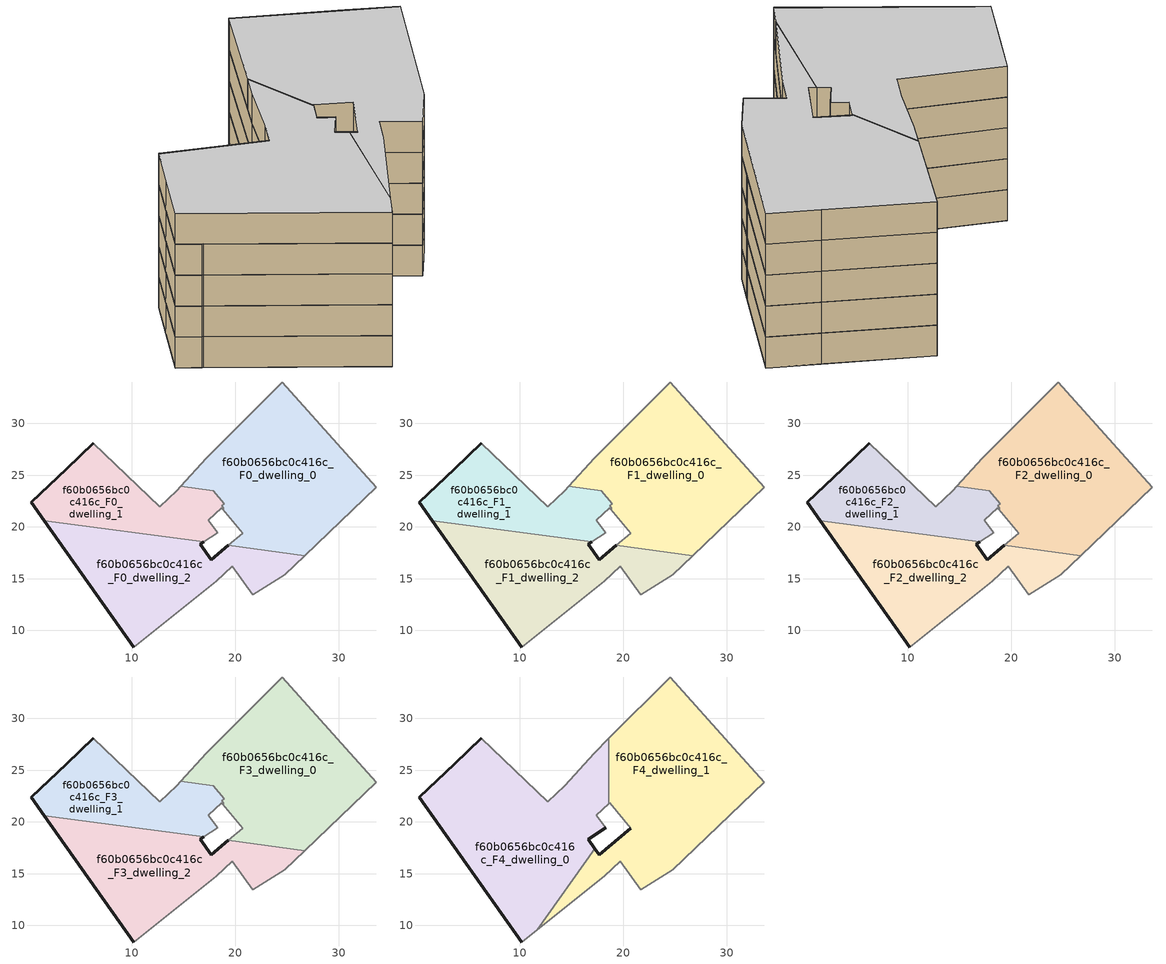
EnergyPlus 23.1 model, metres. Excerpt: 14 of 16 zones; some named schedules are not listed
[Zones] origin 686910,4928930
f60b0656bc0c416c_F0_dwelling_0
 floor ground (EU_floor_Construction): 33.6,23.81 30.67,27.1 24.55,34.01 17.16,26.65 14.7,23.92 17.87,23.49 18.9,22.26 18.68,22.05 18.88,21.82 18.76,21.72 20.69,19.41 19.29,18.23 26.7,17.23 z0
 wall adiabatic (EU_wall_Construction): 17.87,23.49 14.7,23.92 17.16,26.65 24.55,34.01 30.67,27.1 33.6,23.81 26.7,17.23 19.29,18.23 20.69,19.41 18.77,21.72 z0:3
 wall to f60b0656bc0c416c_F0_dwelling_1 (EU_wall_Construction): 18.76,21.72 18.88,21.82 18.68,22.05 18.9,22.26 17.87,23.49 z0:3
f60b0656bc0c416c_F0_dwelling_1
 floor ground (EU_floor_Construction): 18.29,19.43 17.39,20.63 18.67,21.83 18.76,21.72 18.88,21.82 18.68,22.05 18.9,22.26 17.87,23.49 14.7,23.92 14.31,23.48 12.7,21.95 6.26,28.1 3.68,25.62 0.28,22.37 1.52,20.62 16.92,18.55 z0
 wall outside (EU_wall_Construction): 1.52,20.62 0.28,22.37 3.68,25.62 6.26,28.1 z0:3
 wall adiabatic (EU_wall_Construction): 18.77,21.72 18.67,21.83 17.39,20.63 18.29,19.43 16.92,18.55 / 6.26,28.1 12.7,21.95 14.31,23.48 14.7,23.92 17.86,23.49 z0:3
 wall to f60b0656bc0c416c_F0_dwelling_2 (EU_wall_Construction): 16.92,18.55 1.52,20.62 z0:3
f60b0656bc0c416c_F0_dwelling_2
 floor ground (EU_floor_Construction): 21.69,13.42 24.77,15.39 26.7,17.23 19.29,18.23 17.65,16.84 16.61,18.34 16.92,18.55 1.52,20.62 10.19,8.39 18.17,14.76 19.71,16.21 z0
 wall outside (EU_wall_Construction): 10.19,8.39 1.52,20.62 / 16.92,18.55 16.61,18.34 17.65,16.84 19.29,18.23 z0:3
 wall adiabatic (EU_wall_Construction): 19.29,18.23 26.7,17.23 24.77,15.39 21.69,13.42 19.71,16.21 18.17,14.76 10.19,8.39 z0:3
f60b0656bc0c416c_F1_dwelling_0
 floor to f60b0656bc0c416c_F0_dwelling_0 (EU_floor_Construction): 33.6,23.81 30.67,27.1 24.55,34.01 17.16,26.65 14.7,23.92 17.87,23.49 18.9,22.26 18.68,22.05 18.88,21.82 18.76,21.72 20.69,19.41 19.29,18.23 26.7,17.23 z3
 wall adiabatic (EU_wall_Construction): 17.87,23.49 14.7,23.92 17.16,26.65 24.55,34.01 30.67,27.1 33.6,23.81 26.7,17.23 19.29,18.23 20.69,19.41 18.77,21.72 z3:6
 wall to f60b0656bc0c416c_F1_dwelling_1 (EU_wall_Construction): 18.76,21.72 18.88,21.82 18.68,22.05 18.9,22.26 17.87,23.49 z3:6
f60b0656bc0c416c_F1_dwelling_1
 floor to f60b0656bc0c416c_F0_dwelling_1 (EU_floor_Construction): 18.29,19.43 17.39,20.63 18.67,21.83 18.76,21.72 18.88,21.82 18.68,22.05 18.9,22.26 17.87,23.49 14.7,23.92 14.31,23.48 12.7,21.95 6.26,28.1 3.68,25.62 0.28,22.37 1.52,20.62 16.92,18.55 z3
 wall outside (EU_wall_Construction): 1.52,20.62 0.28,22.37 3.68,25.62 6.26,28.1 z3:6
 wall adiabatic (EU_wall_Construction): 18.77,21.72 18.67,21.83 17.39,20.63 18.29,19.43 16.92,18.55 / 6.26,28.1 12.7,21.95 14.31,23.48 14.7,23.92 17.86,23.49 z3:6
 wall to f60b0656bc0c416c_F1_dwelling_2 (EU_wall_Construction): 16.92,18.55 1.52,20.62 z3:6
f60b0656bc0c416c_F1_dwelling_2
 floor to f60b0656bc0c416c_F0_dwelling_2 (EU_floor_Construction): 21.69,13.42 24.77,15.39 26.7,17.23 19.29,18.23 17.65,16.84 16.61,18.34 16.92,18.55 1.52,20.62 10.19,8.39 18.17,14.76 19.71,16.21 z3
 wall outside (EU_wall_Construction): 10.19,8.39 1.52,20.62 / 16.92,18.55 16.61,18.34 17.65,16.84 19.29,18.23 z3:6
 wall adiabatic (EU_wall_Construction): 19.29,18.23 26.7,17.23 24.77,15.39 21.69,13.42 19.71,16.21 18.17,14.76 10.19,8.39 z3:6
f60b0656bc0c416c_F2_dwelling_0
 floor to f60b0656bc0c416c_F1_dwelling_0 (EU_floor_Construction): 33.6,23.81 30.67,27.1 24.55,34.01 17.16,26.65 14.7,23.92 17.87,23.49 18.9,22.26 18.68,22.05 18.88,21.82 18.76,21.72 20.69,19.41 19.29,18.23 26.7,17.23 z6
 wall adiabatic (EU_wall_Construction): 17.87,23.49 14.7,23.92 17.16,26.65 24.55,34.01 30.67,27.1 33.6,23.81 26.7,17.23 19.29,18.23 20.69,19.41 18.77,21.72 z6:9
 wall to f60b0656bc0c416c_F2_dwelling_1 (EU_wall_Construction): 18.76,21.72 18.88,21.82 18.68,22.05 18.9,22.26 17.87,23.49 z6:9
f60b0656bc0c416c_F2_dwelling_1
 floor to f60b0656bc0c416c_F1_dwelling_1 (EU_floor_Construction): 18.29,19.43 17.39,20.63 18.67,21.83 18.76,21.72 18.88,21.82 18.68,22.05 18.9,22.26 17.87,23.49 14.7,23.92 14.31,23.48 12.7,21.95 6.26,28.1 3.68,25.62 0.28,22.37 1.52,20.62 16.92,18.55 z6
 wall outside (EU_wall_Construction): 1.52,20.62 0.28,22.37 3.68,25.62 6.26,28.1 z6:9
 wall adiabatic (EU_wall_Construction): 18.77,21.72 18.67,21.83 17.39,20.63 18.29,19.43 16.92,18.55 / 6.26,28.1 12.7,21.95 14.31,23.48 14.7,23.92 17.86,23.49 z6:9
 wall to f60b0656bc0c416c_F2_dwelling_2 (EU_wall_Construction): 16.92,18.55 1.52,20.62 z6:9
f60b0656bc0c416c_F2_dwelling_2
 floor to f60b0656bc0c416c_F1_dwelling_2 (EU_floor_Construction): 21.69,13.42 24.77,15.39 26.7,17.23 19.29,18.23 17.65,16.84 16.61,18.34 16.92,18.55 1.52,20.62 10.19,8.39 18.17,14.76 19.71,16.21 z6
 wall outside (EU_wall_Construction): 10.19,8.39 1.52,20.62 / 16.92,18.55 16.61,18.34 17.65,16.84 19.29,18.23 z6:9
 wall adiabatic (EU_wall_Construction): 19.29,18.23 26.7,17.23 24.77,15.39 21.69,13.42 19.71,16.21 18.17,14.76 10.19,8.39 z6:9
f60b0656bc0c416c_F3_dwelling_0
 floor to f60b0656bc0c416c_F2_dwelling_0 (EU_floor_Construction): 33.6,23.81 30.67,27.1 24.55,34.01 17.16,26.65 14.7,23.92 17.87,23.49 18.9,22.26 18.68,22.05 18.88,21.82 18.76,21.72 20.69,19.41 19.29,18.23 26.7,17.23 z9
 wall adiabatic (EU_wall_Construction): 17.87,23.49 14.7,23.92 17.16,26.65 24.55,34.01 30.67,27.1 33.6,23.81 26.7,17.23 19.29,18.23 20.69,19.41 18.77,21.72 z9:12
 wall to f60b0656bc0c416c_F3_dwelling_1 (EU_wall_Construction): 18.76,21.72 18.88,21.82 18.68,22.05 18.9,22.26 17.87,23.49 z9:12
f60b0656bc0c416c_F3_dwelling_1
 floor to f60b0656bc0c416c_F2_dwelling_1 (EU_floor_Construction): 18.29,19.43 17.39,20.63 18.67,21.83 18.76,21.72 18.88,21.82 18.68,22.05 18.9,22.26 17.87,23.49 14.7,23.92 14.31,23.48 12.7,21.95 6.26,28.1 3.68,25.62 0.28,22.37 1.52,20.62 16.92,18.55 z9
 wall outside (EU_wall_Construction): 1.52,20.62 0.28,22.37 3.68,25.62 6.26,28.1 z9:12
 wall adiabatic (EU_wall_Construction): 18.77,21.72 18.67,21.83 17.39,20.63 18.29,19.43 16.92,18.55 / 6.26,28.1 12.7,21.95 14.31,23.48 14.7,23.92 17.86,23.49 z9:12
 wall to f60b0656bc0c416c_F3_dwelling_2 (EU_wall_Construction): 16.92,18.55 1.52,20.62 z9:12
f60b0656bc0c416c_F3_dwelling_2
 floor to f60b0656bc0c416c_F2_dwelling_2 (EU_floor_Construction): 21.69,13.42 24.77,15.39 26.7,17.23 19.29,18.23 17.65,16.84 16.61,18.34 16.92,18.55 1.52,20.62 10.19,8.39 18.17,14.76 19.71,16.21 z9
 wall outside (EU_wall_Construction): 10.19,8.39 1.52,20.62 / 16.92,18.55 16.61,18.34 17.65,16.84 19.29,18.23 z9:12
 wall adiabatic (EU_wall_Construction): 19.29,18.23 26.7,17.23 24.77,15.39 21.69,13.42 19.71,16.21 18.17,14.76 10.19,8.39 z9:12
f60b0656bc0c416c_F4_dwelling_0
 floor to f60b0656bc0c416c_F3_dwelling_0 (EU_floor_Construction): 18.6,22.61 18.6,28.09 17.16,26.65 14.7,23.92 17.87,23.49 z12
 floor to f60b0656bc0c416c_F3_dwelling_1 (EU_floor_Construction): 18.29,19.43 17.39,20.63 18.6,21.77 18.6,22.61 17.87,23.49 14.7,23.92 14.31,23.48 12.7,21.95 6.26,28.1 3.68,25.62 0.28,22.37 1.52,20.62 16.92,18.55 z12
 floor to f60b0656bc0c416c_F3_dwelling_2 (EU_floor_Construction): 11.68,9.59 17.25,17.41 16.61,18.34 16.92,18.55 1.52,20.62 10.19,8.39 z12
 wall outside (EU_wall_Construction): 18.29,19.43 16.61,18.34 17.25,17.41 / 10.19,8.39 0.28,22.37 3.68,25.62 6.26,28.1 z12:15
 wall adiabatic (EU_wall_Construction): 6.26,28.1 12.7,21.95 14.31,23.48 17.16,26.65 18.6,28.09 / 18.6,21.77 17.39,20.63 18.29,19.43 / 11.68,9.58 10.19,8.39 z12:15
 wall to f60b0656bc0c416c_F4_dwelling_1 (EU_wall_Construction): 18.6,28.09 18.6,21.77 / 17.25,17.41 11.68,9.58 z12:15
 ceiling to f60b0656bc0c416c_F5_dwelling_0 (EU_floor_Construction): 18.6,28.09 18.6,21.77 17.39,20.63 18.29,19.43 16.61,18.34 17.25,17.41 11.68,9.58 10.19,8.39 0.28,22.37 3.68,25.62 6.26,28.1 12.7,21.95 14.31,23.48 17.16,26.65 z15
f60b0656bc0c416c_F4_dwelling_1
 floor to f60b0656bc0c416c_F3_dwelling_0 (EU_floor_Construction): 33.6,23.81 30.67,27.1 24.55,34.01 18.6,28.09 18.6,22.61 18.9,22.26 18.68,22.05 18.88,21.82 18.76,21.72 20.69,19.41 19.29,18.23 26.7,17.23 z12
 floor to f60b0656bc0c416c_F3_dwelling_1 (EU_floor_Construction): 18.88,21.82 18.68,22.05 18.9,22.26 18.6,22.61 18.6,21.77 18.67,21.83 18.76,21.72 z12
 floor to f60b0656bc0c416c_F3_dwelling_2 (EU_floor_Construction): 24.77,15.39 26.7,17.23 19.29,18.23 17.65,16.84 17.25,17.41 11.68,9.59 18.17,14.76 19.71,16.21 21.69,13.42 z12
 wall outside (EU_wall_Construction): 17.25,17.41 17.65,16.84 20.69,19.41 z12:15
 wall adiabatic (EU_wall_Construction): 20.69,19.41 18.67,21.83 18.6,21.77 / 18.6,28.09 24.55,34.01 30.67,27.1 33.6,23.81 24.77,15.39 21.69,13.42 19.71,16.21 18.17,14.76 11.68,9.58 z12:15
 ceiling to f60b0656bc0c416c_F5_dwelling_1 (EU_floor_Construction): 30.67,27.1 33.6,23.81 24.77,15.39 21.69,13.42 19.71,16.21 18.17,14.76 11.68,9.58 17.25,17.41 17.65,16.84 20.69,19.41 18.67,21.83 18.6,21.77 18.6,28.09 24.55,34.01 z15
[Building]
EU S2 Campaign: North Axis=0; Terrain=City; Solar Distribution=FullExterior
[Site:Location]
Bologna: Latitude=44.5; Longitude=11.25; Time Zone=1; Elevation=37
[SizingPeriod:WeatherFileDays]
AnnualSizingPeriod: Begin Month=1; Begin Day of Month=1; End Month=12; End Day of Month=31; Day of Week for Start Day=Monday; Use Weather File Daylight Saving Period=No; Use Weather File Rain and Snow Indicators=No
[MATERIAL]
EU_InternalMass_Material: Roughness=MediumRough; Thickness=0.1; Conductivity=1; Density=1800; Specific Heat=900; Thermal Absorptance=0.9; Solar Absorptance=0.7; Visible Absorptance=0.7
[MATERIAL:NOMASS] Roughness=MediumRough; Thermal Absorptance=0.9; Solar Absorptance=0.7; Visible Absorptance=0.7
Name | Thermal Resistance
EU_wall_NoMass | 0.905828
EU_floor_NoMass | 0.67114
[CONSTRUCTION]
EU_wall_Construction: EU_wall_NoMass
EU_floor_Construction: EU_floor_NoMass
EU_InternalMass_Construction: EU_InternalMass_Material
[ZONE] Type=1; Multiplier=1; Ceiling Height=autocalculate; Floor Area=autocalculate; Part of Total Floor Area=Yes
Name | Volume
f60b0656bc0c416c_F0_dwelling_0; f60b0656bc0c416c_F1_dwelling_0; f60b0656bc0c416c_F2_dwelling_0; f60b0656bc0c416c_F3_dwelling_0 | 498.037
f60b0656bc0c416c_F4_dwelling_0 | 571.848
f60b0656bc0c416c_F0_dwelling_1; f60b0656bc0c416c_F1_dwelling_1; f60b0656bc0c416c_F2_dwelling_1; f60b0656bc0c416c_F3_dwelling_1 | 264.399
f60b0656bc0c416c_F4_dwelling_1 | 571.829
f60b0656bc0c416c_F0_dwelling_2; f60b0656bc0c416c_F1_dwelling_2; f60b0656bc0c416c_F2_dwelling_2; f60b0656bc0c416c_F3_dwelling_2 | 381.252
[INTERNALMASS] Construction=EU_InternalMass_Construction
Name | Zone or ZoneList | Surface Area
f60b0656bc0c416c_F0_dwelling_0_EU_InternalMass | f60b0656bc0c416c_F0_dwelling_0 | 166.011
f60b0656bc0c416c_F0_dwelling_1_EU_InternalMass | f60b0656bc0c416c_F0_dwelling_1 | 88.1339
f60b0656bc0c416c_F0_dwelling_2_EU_InternalMass | f60b0656bc0c416c_F0_dwelling_2 | 127.084
f60b0656bc0c416c_F1_dwelling_0_EU_InternalMass | f60b0656bc0c416c_F1_dwelling_0 | 166.011
f60b0656bc0c416c_F1_dwelling_1_EU_InternalMass | f60b0656bc0c416c_F1_dwelling_1 | 88.1339
f60b0656bc0c416c_F1_dwelling_2_EU_InternalMass | f60b0656bc0c416c_F1_dwelling_2 | 127.084
f60b0656bc0c416c_F2_dwelling_0_EU_InternalMass | f60b0656bc0c416c_F2_dwelling_0 | 166.011
f60b0656bc0c416c_F2_dwelling_1_EU_InternalMass | f60b0656bc0c416c_F2_dwelling_1 | 88.1339
f60b0656bc0c416c_F2_dwelling_2_EU_InternalMass | f60b0656bc0c416c_F2_dwelling_2 | 127.084
f60b0656bc0c416c_F3_dwelling_0_EU_InternalMass | f60b0656bc0c416c_F3_dwelling_0 | 166.011
f60b0656bc0c416c_F3_dwelling_1_EU_InternalMass | f60b0656bc0c416c_F3_dwelling_1 | 88.1339
f60b0656bc0c416c_F3_dwelling_2_EU_InternalMass | f60b0656bc0c416c_F3_dwelling_2 | 127.084
f60b0656bc0c416c_F4_dwelling_0_EU_InternalMass | f60b0656bc0c416c_F4_dwelling_0 | 190.618
f60b0656bc0c416c_F4_dwelling_1_EU_InternalMass | f60b0656bc0c416c_F4_dwelling_1 | 190.611
[OTHEREQUIPMENT] Fuel Type=Electricity; Design Level Calculation Method=Watts/Area; Power per Zone Floor Area=1; Fraction Latent=0; Fraction Radiant=0; Fraction Lost=0; Carbon Dioxide Generation Rate=0; EndUse Subcategory=EU_Step8_InternalGains
Name | Zone or ZoneList or Space or SpaceList | Schedule
EU_Step8_InternalGain_f60b0656bc0c416c_F0_dwelling_0_f000 | f60b0656bc0c416c_F0_dwelling_0 | EU_Step8_GainSchedule_f60b0656bc0c416c_F0_dwelling_0_f000
EU_Step8_InternalGain_f60b0656bc0c416c_F0_dwelling_1_f000 | f60b0656bc0c416c_F0_dwelling_1 | EU_Step8_GainSchedule_f60b0656bc0c416c_F0_dwelling_1_f000
EU_Step8_InternalGain_f60b0656bc0c416c_F0_dwelling_2_f000 | f60b0656bc0c416c_F0_dwelling_2 | EU_Step8_GainSchedule_f60b0656bc0c416c_F0_dwelling_2_f000
EU_Step8_InternalGain_f60b0656bc0c416c_F1_dwelling_0_f000 | f60b0656bc0c416c_F1_dwelling_0 | EU_Step8_GainSchedule_f60b0656bc0c416c_F1_dwelling_0_f000
EU_Step8_InternalGain_f60b0656bc0c416c_F1_dwelling_1_f000 | f60b0656bc0c416c_F1_dwelling_1 | EU_Step8_GainSchedule_f60b0656bc0c416c_F1_dwelling_1_f000
EU_Step8_InternalGain_f60b0656bc0c416c_F1_dwelling_2_f000 | f60b0656bc0c416c_F1_dwelling_2 | EU_Step8_GainSchedule_f60b0656bc0c416c_F1_dwelling_2_f000
EU_Step8_InternalGain_f60b0656bc0c416c_F2_dwelling_0_f000 | f60b0656bc0c416c_F2_dwelling_0 | EU_Step8_GainSchedule_f60b0656bc0c416c_F2_dwelling_0_f000
EU_Step8_InternalGain_f60b0656bc0c416c_F2_dwelling_1_f000 | f60b0656bc0c416c_F2_dwelling_1 | EU_Step8_GainSchedule_f60b0656bc0c416c_F2_dwelling_1_f000
EU_Step8_InternalGain_f60b0656bc0c416c_F2_dwelling_2_f000 | f60b0656bc0c416c_F2_dwelling_2 | EU_Step8_GainSchedule_f60b0656bc0c416c_F2_dwelling_2_f000
EU_Step8_InternalGain_f60b0656bc0c416c_F3_dwelling_0_f000 | f60b0656bc0c416c_F3_dwelling_0 | EU_Step8_GainSchedule_f60b0656bc0c416c_F3_dwelling_0_f000
EU_Step8_InternalGain_f60b0656bc0c416c_F3_dwelling_1_f000 | f60b0656bc0c416c_F3_dwelling_1 | EU_Step8_GainSchedule_f60b0656bc0c416c_F3_dwelling_1_f000
EU_Step8_InternalGain_f60b0656bc0c416c_F3_dwelling_2_f000 | f60b0656bc0c416c_F3_dwelling_2 | EU_Step8_GainSchedule_f60b0656bc0c416c_F3_dwelling_2_f000
EU_Step8_InternalGain_f60b0656bc0c416c_F4_dwelling_0_f000 | f60b0656bc0c416c_F4_dwelling_0 | EU_Step8_GainSchedule_f60b0656bc0c416c_F4_dwelling_0_f000
EU_Step8_InternalGain_f60b0656bc0c416c_F4_dwelling_1_f000 | f60b0656bc0c416c_F4_dwelling_1 | EU_Step8_GainSchedule_f60b0656bc0c416c_F4_dwelling_1_f000
[ZONEVENTILATION:DESIGNFLOWRATE] Schedule=EU_AlwaysOn; Design Flow Rate Calculation Method=AirChanges/Hour; Air Changes per Hour=0.73129; Ventilation Type=Natural; Fan Pressure Rise=0; Fan Total Efficiency=1; Constant Term Coefficient=1; Temperature Term Coefficient=0; Velocity Term Coefficient=0; Velocity Squared Term Coefficient=0; Minimum Indoor Temperature=-100; Maximum Indoor Temperature=100; Delta Temperature=-100; Minimum Outdoor Temperature=-100; Maximum Outdoor Temperature=100; Maximum Wind Speed=40
Name | Zone or ZoneList or Space or SpaceList
EU_ConstantAir_f60b0656bc0c416c_F0_dwelling_0 | f60b0656bc0c416c_F0_dwelling_0
EU_ConstantAir_f60b0656bc0c416c_F0_dwelling_1 | f60b0656bc0c416c_F0_dwelling_1
EU_ConstantAir_f60b0656bc0c416c_F0_dwelling_2 | f60b0656bc0c416c_F0_dwelling_2
EU_ConstantAir_f60b0656bc0c416c_F1_dwelling_0 | f60b0656bc0c416c_F1_dwelling_0
EU_ConstantAir_f60b0656bc0c416c_F1_dwelling_1 | f60b0656bc0c416c_F1_dwelling_1
EU_ConstantAir_f60b0656bc0c416c_F1_dwelling_2 | f60b0656bc0c416c_F1_dwelling_2
EU_ConstantAir_f60b0656bc0c416c_F2_dwelling_0 | f60b0656bc0c416c_F2_dwelling_0
EU_ConstantAir_f60b0656bc0c416c_F2_dwelling_1 | f60b0656bc0c416c_F2_dwelling_1
EU_ConstantAir_f60b0656bc0c416c_F2_dwelling_2 | f60b0656bc0c416c_F2_dwelling_2
EU_ConstantAir_f60b0656bc0c416c_F3_dwelling_0 | f60b0656bc0c416c_F3_dwelling_0
EU_ConstantAir_f60b0656bc0c416c_F3_dwelling_1 | f60b0656bc0c416c_F3_dwelling_1
EU_ConstantAir_f60b0656bc0c416c_F3_dwelling_2 | f60b0656bc0c416c_F3_dwelling_2
EU_ConstantAir_f60b0656bc0c416c_F4_dwelling_0 | f60b0656bc0c416c_F4_dwelling_0
EU_ConstantAir_f60b0656bc0c416c_F4_dwelling_1 | f60b0656bc0c416c_F4_dwelling_1
[HVACTEMPLATE:THERMOSTAT] Constant Heating Setpoint=20; Constant Cooling Setpoint=50
EU_HeatOnly_f60b0656bc0c416c_F0_dwelling_0; EU_HeatOnly_f60b0656bc0c416c_F0_dwelling_1; EU_HeatOnly_f60b0656bc0c416c_F0_dwelling_2; EU_HeatOnly_f60b0656bc0c416c_F1_dwelling_0; EU_HeatOnly_f60b0656bc0c416c_F1_dwelling_1; EU_HeatOnly_f60b0656bc0c416c_F1_dwelling_2; EU_HeatOnly_f60b0656bc0c416c_F2_dwelling_0; EU_HeatOnly_f60b0656bc0c416c_F2_dwelling_1; EU_HeatOnly_f60b0656bc0c416c_F2_dwelling_2; EU_HeatOnly_f60b0656bc0c416c_F3_dwelling_0; EU_HeatOnly_f60b0656bc0c416c_F3_dwelling_1; EU_HeatOnly_f60b0656bc0c416c_F3_dwelling_2; EU_HeatOnly_f60b0656bc0c416c_F4_dwelling_0; EU_HeatOnly_f60b0656bc0c416c_F4_dwelling_1; EU_HeatOnly_f60b0656bc0c416c_F5_dwelling_0; EU_HeatOnly_f60b0656bc0c416c_F5_dwelling_1
[HVACTEMPLATE:ZONE:IDEALLOADSAIRSYSTEM] System Availability Schedule=EU_AlwaysOn; Maximum Heating Supply Air Temperature=50; Minimum Cooling Supply Air Temperature=13; Maximum Heating Supply Air Humidity Ratio=0.0156; Minimum Cooling Supply Air Humidity Ratio=0.0077; Heating Limit=NoLimit; Cooling Limit=NoLimit; Heating Availability Schedule=EU_AlwaysOn; Cooling Availability Schedule=EU_CoolingOff; Dehumidification Control Type=ConstantSensibleHeatRatio; Cooling Sensible Heat Ratio=0.7; Dehumidification Setpoint=60; Humidification Control Type=None; Humidification Setpoint=30; Outdoor Air Method=None; Outdoor Air Flow Rate per Person=0.00944; Outdoor Air Flow Rate per Zone Floor Area=0; Outdoor Air Flow Rate per Zone=0; Demand Controlled Ventilation Type=None; Outdoor Air Economizer Type=NoEconomizer; Heat Recovery Type=None; Sensible Heat Recovery Effectiveness=0.7; Latent Heat Recovery Effectiveness=0.65
Name | Template Thermostat
f60b0656bc0c416c_F0_dwelling_0 | EU_HeatOnly_f60b0656bc0c416c_F0_dwelling_0
f60b0656bc0c416c_F0_dwelling_1 | EU_HeatOnly_f60b0656bc0c416c_F0_dwelling_1
f60b0656bc0c416c_F0_dwelling_2 | EU_HeatOnly_f60b0656bc0c416c_F0_dwelling_2
f60b0656bc0c416c_F1_dwelling_0 | EU_HeatOnly_f60b0656bc0c416c_F1_dwelling_0
f60b0656bc0c416c_F1_dwelling_1 | EU_HeatOnly_f60b0656bc0c416c_F1_dwelling_1
f60b0656bc0c416c_F1_dwelling_2 | EU_HeatOnly_f60b0656bc0c416c_F1_dwelling_2
